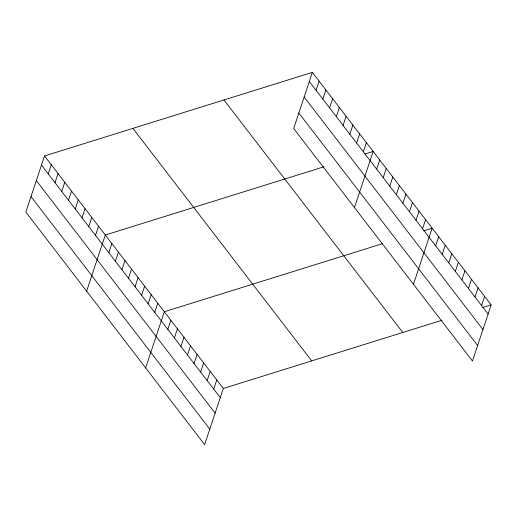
<?xml version="1.0" encoding="UTF-8"?>
<svg xmlns="http://www.w3.org/2000/svg" width="517" height="517" viewBox="0 0 517 517"><rect width="100%" height="100%" fill="white"/><g stroke="black" fill="none" stroke-linecap="round" stroke-linejoin="round"><path stroke-width="0.78" d="M312.358 72.374L293.682 128.513L472.473 361.04L491.15 304.907L312.358 72.374L44.527 155.96L25.85 212.093L204.642 444.626L223.318 388.487L442.048 320.23M48.236 173.88L51.28 164.742M54.996 182.669L58.033 173.531M61.749 191.452L64.787 182.314M68.502 200.234L71.54 191.096M75.256 209.017L78.293 199.879M82.009 217.806L85.053 208.668M88.762 226.588L91.806 217.45M95.522 235.371L98.56 226.233M86.643 291.155L105.313 235.022L324.043 166.758M108.829 252.684L111.872 243.546M115.388 261.208L118.425 252.07M121.941 269.738L124.978 260.6M128.5 278.262L131.538 269.124M135.053 286.786L138.091 277.648M141.606 295.317L144.65 286.179M148.166 303.841L151.203 294.703M154.719 312.365L157.763 303.227M145.639 367.891L164.316 311.751L382.289 243.727M167.831 329.419L170.868 320.281M174.391 337.944L177.428 328.806M180.944 346.468L183.981 337.33M187.497 354.998L190.54 345.86M194.056 363.522L197.093 354.384M200.609 372.046L203.653 362.908M207.168 380.577L210.206 371.439M213.721 389.101L216.765 379.963M316.068 90.301L319.112 81.163M322.828 99.083L325.865 89.945M329.581 107.866L332.618 98.728M336.334 116.648L339.372 107.51M343.088 125.437L346.125 116.299M349.841 134.22L352.885 125.082M356.594 143.002L359.638 133.864M363.354 151.791L366.391 142.653M354.475 207.569L373.145 151.436L364.834 154.027M376.66 169.098L379.704 159.96M383.22 177.628L386.257 168.49M389.773 186.152L392.81 177.014M396.332 194.676L399.37 185.538M402.885 203.2L405.923 194.062M409.438 211.731L412.482 202.593M415.998 220.255L419.035 211.117M422.551 228.779L425.594 219.641M413.477 284.305L432.147 228.171L423.837 230.763M435.663 245.833L438.707 236.696M442.222 254.358L445.26 245.22M448.775 262.888L451.813 253.75M455.328 271.412L458.372 262.274M461.888 279.936L464.925 270.798M468.441 288.467L471.485 279.329M475 296.991L478.038 287.853M481.553 305.515L484.597 296.377M482.839 307.499L491.15 304.907M309.315 81.512L488.113 314.045M304.158 97.022L482.949 329.549M298.839 113.003L477.637 345.53M223.971 99.955L402.762 332.489M132.908 128.378L311.699 360.905M44.527 155.96L223.318 388.487M41.483 165.097L220.281 397.625M36.326 180.607L215.117 413.135M31.007 196.589L209.805 429.116"/></g></svg>
